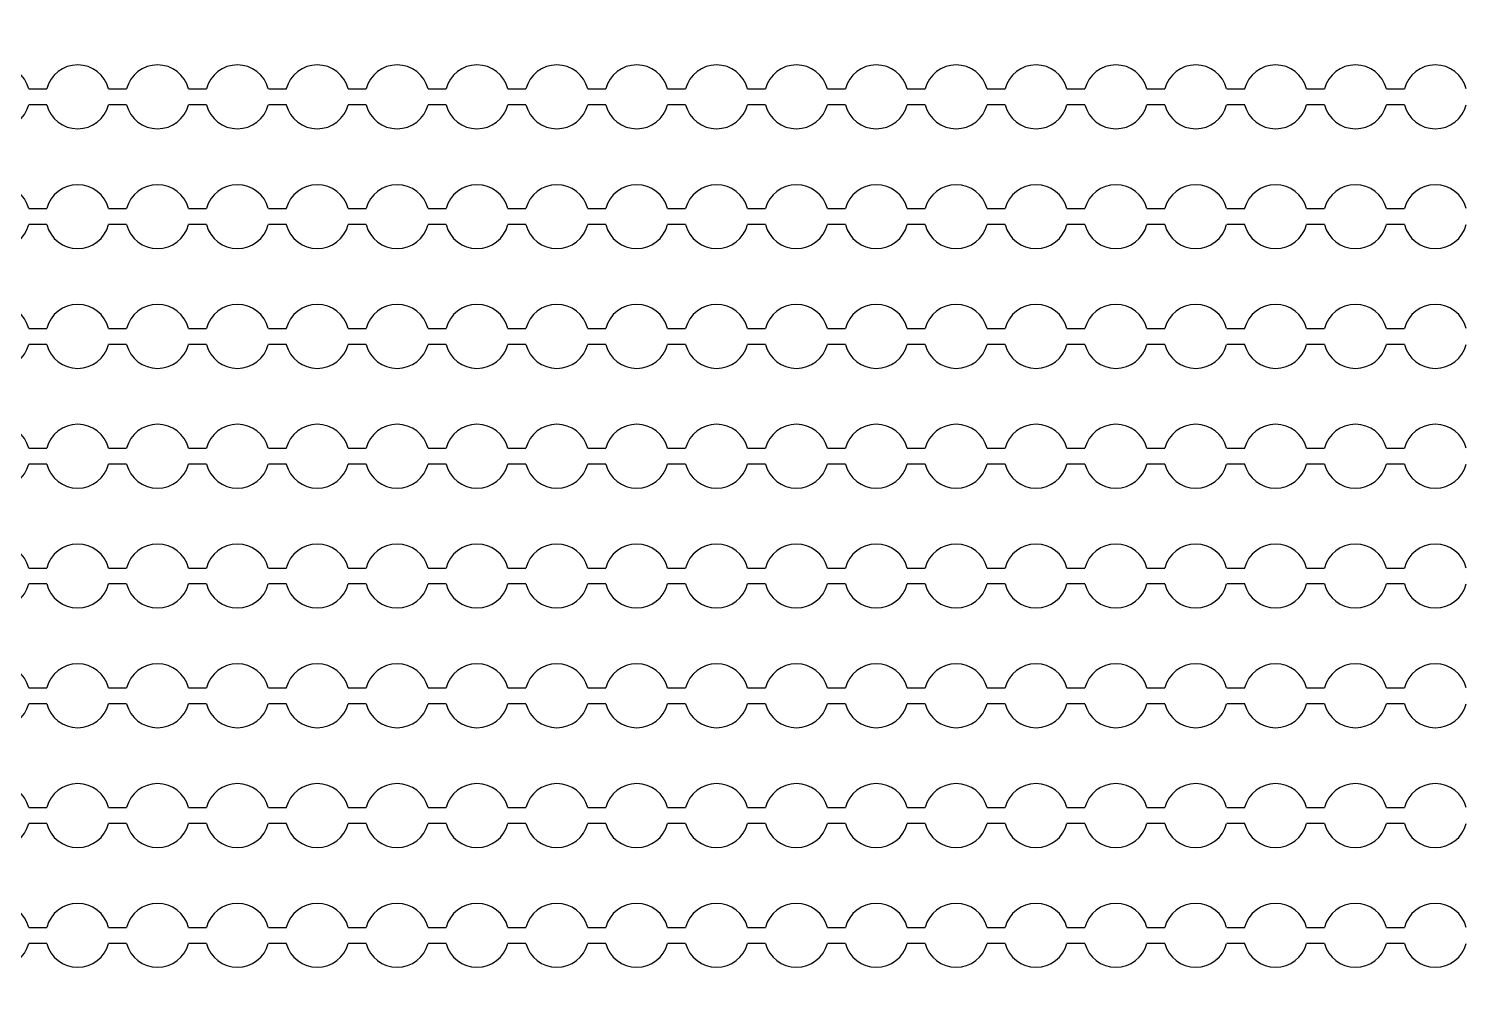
# Model space of a CAD drawing. Extents: x 4056 to 105656, y 4120 to 105720.
# Drawn here: x 63991 to 64891, y 70862 to 71467 of the extents above; entities that cross this region are included whole.
import ezdxf

# ---------------------------------------------------------------- set-up
doc = ezdxf.new("R2010")
doc.units = 13
doc.header["$MEASUREMENT"] = 0
doc.layers.add('Main Layer', color=7, linetype='Continuous', lineweight=0)

msp = doc.modelspace()

# ---------------------------------------------------------------- linework, layer by layer
for p, q in [((63990.88, 71429.2), (64002.15, 71429.2)), ((64040.88, 71429.2), (64052.15, 71429.2)), ((64090.88, 71429.2), (64102.15, 71429.2)), ((64140.88, 71429.2), (64152.15, 71429.2)), ((64190.88, 71429.2), (64202.15, 71429.2)), ((64240.88, 71429.2), (64252.15, 71429.2)), ((64290.88, 71429.2), (64302.15, 71429.2)), ((64340.88, 71429.2), (64352.15, 71429.2)), ((64390.88, 71429.2), (64402.15, 71429.2)), ((64440.88, 71429.2), (64452.15, 71429.2)), ((64490.88, 71429.2), (64502.15, 71429.2)), ((64540.88, 71429.2), (64552.15, 71429.2)), ((64590.88, 71429.2), (64602.15, 71429.2)), ((64640.88, 71429.2), (64652.15, 71429.2)), ((64690.88, 71429.2), (64702.15, 71429.2)), ((64740.88, 71429.2), (64752.15, 71429.2)), ((64790.88, 71429.2), (64802.15, 71429.2)), ((64840.88, 71429.2), (64852.15, 71429.2)), ((64002.15, 71419.2), (63990.88, 71419.2)), ((64052.15, 71419.2), (64040.88, 71419.2)), ((64102.15, 71419.2), (64090.88, 71419.2)), ((64152.15, 71419.2), (64140.88, 71419.2)), ((64202.15, 71419.2), (64190.88, 71419.2)), ((64252.15, 71419.2), (64240.88, 71419.2)), ((64302.15, 71419.2), (64290.88, 71419.2)), ((64352.15, 71419.2), (64340.88, 71419.2)), ((64402.15, 71419.2), (64390.88, 71419.2)), ((64452.15, 71419.2), (64440.88, 71419.2)), ((64502.15, 71419.2), (64490.88, 71419.2)), ((64552.15, 71419.2), (64540.88, 71419.2)), ((64602.15, 71419.2), (64590.88, 71419.2)), ((64652.15, 71419.2), (64640.88, 71419.2)), ((64702.15, 71419.2), (64690.88, 71419.2)), ((64752.15, 71419.2), (64740.88, 71419.2)), ((64802.15, 71419.2), (64790.88, 71419.2)), ((64852.15, 71419.2), (64840.88, 71419.2)), ((63990.88, 71354.2), (64002.15, 71354.2)), ((64040.88, 71354.2), (64052.15, 71354.2)), ((64090.88, 71354.2), (64102.15, 71354.2)), ((64140.88, 71354.2), (64152.15, 71354.2)), ((64190.88, 71354.2), (64202.15, 71354.2)), ((64240.88, 71354.2), (64252.15, 71354.2)), ((64290.88, 71354.2), (64302.15, 71354.2)), ((64340.88, 71354.2), (64352.15, 71354.2)), ((64390.88, 71354.2), (64402.15, 71354.2)), ((64440.88, 71354.2), (64452.15, 71354.2)), ((64490.88, 71354.2), (64502.15, 71354.2)), ((64540.88, 71354.2), (64552.15, 71354.2)), ((64590.88, 71354.2), (64602.15, 71354.2)), ((64640.88, 71354.2), (64652.15, 71354.2)), ((64690.88, 71354.2), (64702.15, 71354.2)), ((64740.88, 71354.2), (64752.15, 71354.2)), ((64790.88, 71354.2), (64802.15, 71354.2)), ((64840.88, 71354.2), (64852.15, 71354.2)), ((64002.15, 71344.2), (63990.88, 71344.2)), ((64052.15, 71344.2), (64040.88, 71344.2)), ((64102.15, 71344.2), (64090.88, 71344.2)), ((64152.15, 71344.2), (64140.88, 71344.2)), ((64202.15, 71344.2), (64190.88, 71344.2)), ((64252.15, 71344.2), (64240.88, 71344.2)), ((64302.15, 71344.2), (64290.88, 71344.2)), ((64352.15, 71344.2), (64340.88, 71344.2)), ((64402.15, 71344.2), (64390.88, 71344.2)), ((64452.15, 71344.2), (64440.88, 71344.2)), ((64502.15, 71344.2), (64490.88, 71344.2)), ((64552.15, 71344.2), (64540.88, 71344.2)), ((64602.15, 71344.2), (64590.88, 71344.2)), ((64652.15, 71344.2), (64640.88, 71344.2)), ((64702.15, 71344.2), (64690.88, 71344.2)), ((64752.15, 71344.2), (64740.88, 71344.2)), ((64802.15, 71344.2), (64790.88, 71344.2)), ((64852.15, 71344.2), (64840.88, 71344.2)), ((63990.88, 71279.2), (64002.15, 71279.2)), ((64040.88, 71279.2), (64052.15, 71279.2)), ((64090.88, 71279.2), (64102.15, 71279.2)), ((64140.88, 71279.2), (64152.15, 71279.2)), ((64190.88, 71279.2), (64202.15, 71279.2)), ((64240.88, 71279.2), (64252.15, 71279.2)), ((64290.88, 71279.2), (64302.15, 71279.2)), ((64340.88, 71279.2), (64352.15, 71279.2)), ((64390.88, 71279.2), (64402.15, 71279.2)), ((64440.88, 71279.2), (64452.15, 71279.2)), ((64490.88, 71279.2), (64502.15, 71279.2)), ((64540.88, 71279.2), (64552.15, 71279.2)), ((64590.88, 71279.2), (64602.15, 71279.2)), ((64640.88, 71279.2), (64652.15, 71279.2)), ((64690.88, 71279.2), (64702.15, 71279.2)), ((64740.88, 71279.2), (64752.15, 71279.2)), ((64790.88, 71279.2), (64802.15, 71279.2)), ((64840.88, 71279.2), (64852.15, 71279.2)), ((64002.15, 71269.2), (63990.88, 71269.2)), ((64052.15, 71269.2), (64040.88, 71269.2)), ((64102.15, 71269.2), (64090.88, 71269.2)), ((64152.15, 71269.2), (64140.88, 71269.2)), ((64202.15, 71269.2), (64190.88, 71269.2)), ((64252.15, 71269.2), (64240.88, 71269.2)), ((64302.15, 71269.2), (64290.88, 71269.2)), ((64352.15, 71269.2), (64340.88, 71269.2)), ((64402.15, 71269.2), (64390.88, 71269.2)), ((64452.15, 71269.2), (64440.88, 71269.2)), ((64502.15, 71269.2), (64490.88, 71269.2)), ((64552.15, 71269.2), (64540.88, 71269.2)), ((64602.15, 71269.2), (64590.88, 71269.2)), ((64652.15, 71269.2), (64640.88, 71269.2)), ((64702.15, 71269.2), (64690.88, 71269.2)), ((64752.15, 71269.2), (64740.88, 71269.2)), ((64802.15, 71269.2), (64790.88, 71269.2)), ((64852.15, 71269.2), (64840.88, 71269.2)), ((63990.88, 71204.2), (64002.15, 71204.2)), ((64040.88, 71204.2), (64052.15, 71204.2)), ((64090.88, 71204.2), (64102.15, 71204.2)), ((64140.88, 71204.2), (64152.15, 71204.2)), ((64190.88, 71204.2), (64202.15, 71204.2)), ((64240.88, 71204.2), (64252.15, 71204.2)), ((64290.88, 71204.2), (64302.15, 71204.2)), ((64340.88, 71204.2), (64352.15, 71204.2)), ((64390.88, 71204.2), (64402.15, 71204.2)), ((64440.88, 71204.2), (64452.15, 71204.2)), ((64490.88, 71204.2), (64502.15, 71204.2)), ((64540.88, 71204.2), (64552.15, 71204.2)), ((64590.88, 71204.2), (64602.15, 71204.2)), ((64640.88, 71204.2), (64652.15, 71204.2)), ((64690.88, 71204.2), (64702.15, 71204.2)), ((64740.88, 71204.2), (64752.15, 71204.2)), ((64790.88, 71204.2), (64802.15, 71204.2)), ((64840.88, 71204.2), (64852.15, 71204.2)), ((64002.15, 71194.2), (63990.88, 71194.2)), ((64052.15, 71194.2), (64040.88, 71194.2)), ((64102.15, 71194.2), (64090.88, 71194.2)), ((64152.15, 71194.2), (64140.88, 71194.2)), ((64202.15, 71194.2), (64190.88, 71194.2)), ((64252.15, 71194.2), (64240.88, 71194.2)), ((64302.15, 71194.2), (64290.88, 71194.2)), ((64352.15, 71194.2), (64340.88, 71194.2)), ((64402.15, 71194.2), (64390.88, 71194.2)), ((64452.15, 71194.2), (64440.88, 71194.2)), ((64502.15, 71194.2), (64490.88, 71194.2)), ((64552.15, 71194.2), (64540.88, 71194.2)), ((64602.15, 71194.2), (64590.88, 71194.2)), ((64652.15, 71194.2), (64640.88, 71194.2)), ((64702.15, 71194.2), (64690.88, 71194.2)), ((64752.15, 71194.2), (64740.88, 71194.2)), ((64802.15, 71194.2), (64790.88, 71194.2)), ((64852.15, 71194.2), (64840.88, 71194.2)), ((63990.88, 71129.2), (64002.15, 71129.2)), ((64040.88, 71129.2), (64052.15, 71129.2)), ((64090.88, 71129.2), (64102.15, 71129.2)), ((64140.88, 71129.2), (64152.15, 71129.2)), ((64190.88, 71129.2), (64202.15, 71129.2)), ((64240.88, 71129.2), (64252.15, 71129.2)), ((64290.88, 71129.2), (64302.15, 71129.2)), ((64340.88, 71129.2), (64352.15, 71129.2)), ((64390.88, 71129.2), (64402.15, 71129.2)), ((64440.88, 71129.2), (64452.15, 71129.2)), ((64490.88, 71129.2), (64502.15, 71129.2)), ((64540.88, 71129.2), (64552.15, 71129.2)), ((64590.88, 71129.2), (64602.15, 71129.2)), ((64640.88, 71129.2), (64652.15, 71129.2)), ((64690.88, 71129.2), (64702.15, 71129.2)), ((64740.88, 71129.2), (64752.15, 71129.2)), ((64790.88, 71129.2), (64802.15, 71129.2)), ((64840.88, 71129.2), (64852.15, 71129.2)), ((64002.15, 71119.2), (63990.88, 71119.2)), ((64052.15, 71119.2), (64040.88, 71119.2)), ((64102.15, 71119.2), (64090.88, 71119.2)), ((64152.15, 71119.2), (64140.88, 71119.2)), ((64202.15, 71119.2), (64190.88, 71119.2)), ((64252.15, 71119.2), (64240.88, 71119.2)), ((64302.15, 71119.2), (64290.88, 71119.2)), ((64352.15, 71119.2), (64340.88, 71119.2)), ((64402.15, 71119.2), (64390.88, 71119.2)), ((64452.15, 71119.2), (64440.88, 71119.2)), ((64502.15, 71119.2), (64490.88, 71119.2)), ((64552.15, 71119.2), (64540.88, 71119.2)), ((64602.15, 71119.2), (64590.88, 71119.2)), ((64652.15, 71119.2), (64640.88, 71119.2)), ((64702.15, 71119.2), (64690.88, 71119.2)), ((64752.15, 71119.2), (64740.88, 71119.2)), ((64802.15, 71119.2), (64790.88, 71119.2)), ((64852.15, 71119.2), (64840.88, 71119.2)), ((63990.88, 71054.2), (64002.15, 71054.2)), ((64040.88, 71054.2), (64052.15, 71054.2)), ((64090.88, 71054.2), (64102.15, 71054.2)), ((64140.88, 71054.2), (64152.15, 71054.2)), ((64190.88, 71054.2), (64202.15, 71054.2)), ((64240.88, 71054.2), (64252.15, 71054.2)), ((64290.88, 71054.2), (64302.15, 71054.2)), ((64340.88, 71054.2), (64352.15, 71054.2)), ((64390.88, 71054.2), (64402.15, 71054.2)), ((64440.88, 71054.2), (64452.15, 71054.2)), ((64490.88, 71054.2), (64502.15, 71054.2)), ((64540.88, 71054.2), (64552.15, 71054.2)), ((64590.88, 71054.2), (64602.15, 71054.2)), ((64640.88, 71054.2), (64652.15, 71054.2)), ((64690.88, 71054.2), (64702.15, 71054.2)), ((64740.88, 71054.2), (64752.15, 71054.2)), ((64790.88, 71054.2), (64802.15, 71054.2)), ((64840.88, 71054.2), (64852.15, 71054.2)), ((64002.15, 71044.2), (63990.88, 71044.2)), ((64052.15, 71044.2), (64040.88, 71044.2)), ((64102.15, 71044.2), (64090.88, 71044.2)), ((64152.15, 71044.2), (64140.88, 71044.2)), ((64202.15, 71044.2), (64190.88, 71044.2)), ((64252.15, 71044.2), (64240.88, 71044.2)), ((64302.15, 71044.2), (64290.88, 71044.2)), ((64352.15, 71044.2), (64340.88, 71044.2)), ((64402.15, 71044.2), (64390.88, 71044.2)), ((64452.15, 71044.2), (64440.88, 71044.2)), ((64502.15, 71044.2), (64490.88, 71044.2)), ((64552.15, 71044.2), (64540.88, 71044.2)), ((64602.15, 71044.2), (64590.88, 71044.2)), ((64652.15, 71044.2), (64640.88, 71044.2)), ((64702.15, 71044.2), (64690.88, 71044.2)), ((64752.15, 71044.2), (64740.88, 71044.2)), ((64802.15, 71044.2), (64790.88, 71044.2)), ((64852.15, 71044.2), (64840.88, 71044.2)), ((63990.88, 70979.2), (64002.15, 70979.2)), ((64040.88, 70979.2), (64052.15, 70979.2)), ((64090.88, 70979.2), (64102.15, 70979.2)), ((64140.88, 70979.2), (64152.15, 70979.2)), ((64190.88, 70979.2), (64202.15, 70979.2)), ((64240.88, 70979.2), (64252.15, 70979.2)), ((64290.88, 70979.2), (64302.15, 70979.2)), ((64340.88, 70979.2), (64352.15, 70979.2)), ((64390.88, 70979.2), (64402.15, 70979.2)), ((64440.88, 70979.2), (64452.15, 70979.2)), ((64490.88, 70979.2), (64502.15, 70979.2)), ((64540.88, 70979.2), (64552.15, 70979.2)), ((64590.88, 70979.2), (64602.15, 70979.2)), ((64640.88, 70979.2), (64652.15, 70979.2)), ((64690.88, 70979.2), (64702.15, 70979.2)), ((64740.88, 70979.2), (64752.15, 70979.2)), ((64790.88, 70979.2), (64802.15, 70979.2)), ((64840.88, 70979.2), (64852.15, 70979.2)), ((64002.15, 70969.2), (63990.88, 70969.2)), ((64052.15, 70969.2), (64040.88, 70969.2)), ((64102.15, 70969.2), (64090.88, 70969.2)), ((64152.15, 70969.2), (64140.88, 70969.2)), ((64202.15, 70969.2), (64190.88, 70969.2)), ((64252.15, 70969.2), (64240.88, 70969.2)), ((64302.15, 70969.2), (64290.88, 70969.2)), ((64352.15, 70969.2), (64340.88, 70969.2)), ((64402.15, 70969.2), (64390.88, 70969.2)), ((64452.15, 70969.2), (64440.88, 70969.2)), ((64502.15, 70969.2), (64490.88, 70969.2)), ((64552.15, 70969.2), (64540.88, 70969.2)), ((64602.15, 70969.2), (64590.88, 70969.2)), ((64652.15, 70969.2), (64640.88, 70969.2)), ((64702.15, 70969.2), (64690.88, 70969.2)), ((64752.15, 70969.2), (64740.88, 70969.2)), ((64802.15, 70969.2), (64790.88, 70969.2)), ((64852.15, 70969.2), (64840.88, 70969.2)), ((63990.88, 70904.2), (64002.15, 70904.2)), ((64040.88, 70904.2), (64052.15, 70904.2)), ((64090.88, 70904.2), (64102.15, 70904.2)), ((64140.88, 70904.2), (64152.15, 70904.2)), ((64190.88, 70904.2), (64202.15, 70904.2)), ((64240.88, 70904.2), (64252.15, 70904.2)), ((64290.88, 70904.2), (64302.15, 70904.2)), ((64340.88, 70904.2), (64352.15, 70904.2)), ((64390.88, 70904.2), (64402.15, 70904.2)), ((64440.88, 70904.2), (64452.15, 70904.2)), ((64490.88, 70904.2), (64502.15, 70904.2)), ((64540.88, 70904.2), (64552.15, 70904.2)), ((64590.88, 70904.2), (64602.15, 70904.2)), ((64640.88, 70904.2), (64652.15, 70904.2)), ((64690.88, 70904.2), (64702.15, 70904.2)), ((64740.88, 70904.2), (64752.15, 70904.2)), ((64790.88, 70904.2), (64802.15, 70904.2)), ((64840.88, 70904.2), (64852.15, 70904.2)), ((64002.15, 70894.2), (63990.88, 70894.2)), ((64052.15, 70894.2), (64040.88, 70894.2)), ((64102.15, 70894.2), (64090.88, 70894.2)), ((64152.15, 70894.2), (64140.88, 70894.2)), ((64202.15, 70894.2), (64190.88, 70894.2)), ((64252.15, 70894.2), (64240.88, 70894.2)), ((64302.15, 70894.2), (64290.88, 70894.2)), ((64352.15, 70894.2), (64340.88, 70894.2)), ((64402.15, 70894.2), (64390.88, 70894.2)), ((64452.15, 70894.2), (64440.88, 70894.2)), ((64502.15, 70894.2), (64490.88, 70894.2)), ((64552.15, 70894.2), (64540.88, 70894.2)), ((64602.15, 70894.2), (64590.88, 70894.2)), ((64652.15, 70894.2), (64640.88, 70894.2)), ((64702.15, 70894.2), (64690.88, 70894.2)), ((64752.15, 70894.2), (64740.88, 70894.2)), ((64802.15, 70894.2), (64790.88, 70894.2)), ((64852.15, 70894.2), (64840.88, 70894.2))]:
    msp.add_line(p, q)
at = {"lineweight": 0}
msp.add_circle((61011.64, 73976.06), 11000, dxfattribs=at)
for centre, start, end in [((63971.51, 71424.2), 14.47751, 165.52249), ((64021.51, 71424.2), 14.47751, 165.52249), ((64071.51, 71424.2), 14.47751, 165.52249), ((64121.51, 71424.2), 14.47751, 165.52249), ((64171.51, 71424.2), 14.47751, 165.52249), ((64221.51, 71424.2), 14.47751, 165.52249), ((64271.51, 71424.2), 14.47751, 165.52249), ((64321.51, 71424.2), 14.47751, 165.52249), ((64371.51, 71424.2), 14.47751, 165.52249), ((64421.51, 71424.2), 14.47751, 165.52249), ((64471.51, 71424.2), 14.47751, 165.52249), ((64521.51, 71424.2), 14.47751, 165.52249), ((64571.51, 71424.2), 14.47751, 165.52249), ((64621.51, 71424.2), 14.47751, 165.52249), ((64671.51, 71424.2), 14.47751, 165.52249), ((64721.51, 71424.2), 14.47751, 165.52249), ((64771.51, 71424.2), 14.47751, 165.52249), ((64821.51, 71424.2), 14.47751, 165.52249), ((64871.51, 71424.2), 14.47751, 165.52249), ((63971.51, 71424.2), 194.47751, 345.52249), ((64021.51, 71424.2), 194.47751, 345.52249), ((64071.51, 71424.2), 194.47751, 345.52249), ((64121.51, 71424.2), 194.47751, 345.52249), ((64171.51, 71424.2), 194.47751, 345.52249), ((64221.51, 71424.2), 194.47751, 345.52249), ((64271.51, 71424.2), 194.47751, 345.52249), ((64321.51, 71424.2), 194.47751, 345.52249), ((64371.51, 71424.2), 194.47751, 345.52249), ((64421.51, 71424.2), 194.47751, 345.52249), ((64471.51, 71424.2), 194.47751, 345.52249), ((64521.51, 71424.2), 194.47751, 345.52249), ((64571.51, 71424.2), 194.47751, 345.52249), ((64621.51, 71424.2), 194.47751, 345.52249), ((64671.51, 71424.2), 194.47751, 345.52249), ((64721.51, 71424.2), 194.47751, 345.52249), ((64771.51, 71424.2), 194.47751, 345.52249), ((64821.51, 71424.2), 194.47751, 345.52249), ((64871.51, 71424.2), 194.47751, 345.52249), ((63971.51, 71349.2), 14.47751, 165.52249), ((64021.51, 71349.2), 14.47751, 165.52249), ((64071.51, 71349.2), 14.47751, 165.52249), ((64121.51, 71349.2), 14.47751, 165.52249), ((64171.51, 71349.2), 14.47751, 165.52249), ((64221.51, 71349.2), 14.47751, 165.52249), ((64271.51, 71349.2), 14.47751, 165.52249), ((64321.51, 71349.2), 14.47751, 165.52249), ((64371.51, 71349.2), 14.47751, 165.52249), ((64421.51, 71349.2), 14.47751, 165.52249), ((64471.51, 71349.2), 14.47751, 165.52249), ((64521.51, 71349.2), 14.47751, 165.52249), ((64571.51, 71349.2), 14.47751, 165.52249), ((64621.51, 71349.2), 14.47751, 165.52249), ((64671.51, 71349.2), 14.47751, 165.52249), ((64721.51, 71349.2), 14.47751, 165.52249), ((64771.51, 71349.2), 14.47751, 165.52249), ((64821.51, 71349.2), 14.47751, 165.52249), ((64871.51, 71349.2), 14.47751, 165.52249), ((63971.51, 71349.2), 194.47751, 345.52249), ((64021.51, 71349.2), 194.47751, 345.52249), ((64071.51, 71349.2), 194.47751, 345.52249), ((64121.51, 71349.2), 194.47751, 345.52249), ((64171.51, 71349.2), 194.47751, 345.52249), ((64221.51, 71349.2), 194.47751, 345.52249), ((64271.51, 71349.2), 194.47751, 345.52249), ((64321.51, 71349.2), 194.47751, 345.52249), ((64371.51, 71349.2), 194.47751, 345.52249), ((64421.51, 71349.2), 194.47751, 345.52249), ((64471.51, 71349.2), 194.47751, 345.52249), ((64521.51, 71349.2), 194.47751, 345.52249), ((64571.51, 71349.2), 194.47751, 345.52249), ((64621.51, 71349.2), 194.47751, 345.52249), ((64671.51, 71349.2), 194.47751, 345.52249), ((64721.51, 71349.2), 194.47751, 345.52249), ((64771.51, 71349.2), 194.47751, 345.52249), ((64821.51, 71349.2), 194.47751, 345.52249), ((64871.51, 71349.2), 194.47751, 345.52249), ((63971.51, 71274.2), 14.47751, 165.52249), ((64021.51, 71274.2), 14.47751, 165.52249), ((64071.51, 71274.2), 14.47751, 165.52249), ((64121.51, 71274.2), 14.47751, 165.52249), ((64171.51, 71274.2), 14.47751, 165.52249), ((64221.51, 71274.2), 14.47751, 165.52249), ((64271.51, 71274.2), 14.47751, 165.52249), ((64321.51, 71274.2), 14.47751, 165.52249), ((64371.51, 71274.2), 14.47751, 165.52249), ((64421.51, 71274.2), 14.47751, 165.52249), ((64471.51, 71274.2), 14.47751, 165.52249), ((64521.51, 71274.2), 14.47751, 165.52249), ((64571.51, 71274.2), 14.47751, 165.52249), ((64621.51, 71274.2), 14.47751, 165.52249), ((64671.51, 71274.2), 14.47751, 165.52249), ((64721.51, 71274.2), 14.47751, 165.52249), ((64771.51, 71274.2), 14.47751, 165.52249), ((64821.51, 71274.2), 14.47751, 165.52249), ((64871.51, 71274.2), 14.47751, 165.52249), ((63971.51, 71274.2), 194.47751, 345.52249), ((64021.51, 71274.2), 194.47751, 345.52249), ((64071.51, 71274.2), 194.47751, 345.52249), ((64121.51, 71274.2), 194.47751, 345.52249), ((64171.51, 71274.2), 194.47751, 345.52249), ((64221.51, 71274.2), 194.47751, 345.52249), ((64271.51, 71274.2), 194.47751, 345.52249), ((64321.51, 71274.2), 194.47751, 345.52249), ((64371.51, 71274.2), 194.47751, 345.52249), ((64421.51, 71274.2), 194.47751, 345.52249), ((64471.51, 71274.2), 194.47751, 345.52249), ((64521.51, 71274.2), 194.47751, 345.52249), ((64571.51, 71274.2), 194.47751, 345.52249), ((64621.51, 71274.2), 194.47751, 345.52249), ((64671.51, 71274.2), 194.47751, 345.52249), ((64721.51, 71274.2), 194.47751, 345.52249), ((64771.51, 71274.2), 194.47751, 345.52249), ((64821.51, 71274.2), 194.47751, 345.52249), ((64871.51, 71274.2), 194.47751, 345.52249), ((63971.51, 71199.2), 14.47751, 165.52249), ((64021.51, 71199.2), 14.47751, 165.52249), ((64071.51, 71199.2), 14.47751, 165.52249), ((64121.51, 71199.2), 14.47751, 165.52249), ((64171.51, 71199.2), 14.47751, 165.52249), ((64221.51, 71199.2), 14.47751, 165.52249), ((64271.51, 71199.2), 14.47751, 165.52249), ((64321.51, 71199.2), 14.47751, 165.52249), ((64371.51, 71199.2), 14.47751, 165.52249), ((64421.51, 71199.2), 14.47751, 165.52249), ((64471.51, 71199.2), 14.47751, 165.52249), ((64521.51, 71199.2), 14.47751, 165.52249), ((64571.51, 71199.2), 14.47751, 165.52249), ((64621.51, 71199.2), 14.47751, 165.52249), ((64671.51, 71199.2), 14.47751, 165.52249), ((64721.51, 71199.2), 14.47751, 165.52249), ((64771.51, 71199.2), 14.47751, 165.52249), ((64821.51, 71199.2), 14.47751, 165.52249), ((64871.51, 71199.2), 14.47751, 165.52249), ((63971.51, 71199.2), 194.47751, 345.52249), ((64021.51, 71199.2), 194.47751, 345.52249), ((64071.51, 71199.2), 194.47751, 345.52249), ((64121.51, 71199.2), 194.47751, 345.52249), ((64171.51, 71199.2), 194.47751, 345.52249), ((64221.51, 71199.2), 194.47751, 345.52249), ((64271.51, 71199.2), 194.47751, 345.52249), ((64321.51, 71199.2), 194.47751, 345.52249), ((64371.51, 71199.2), 194.47751, 345.52249), ((64421.51, 71199.2), 194.47751, 345.52249), ((64471.51, 71199.2), 194.47751, 345.52249), ((64521.51, 71199.2), 194.47751, 345.52249), ((64571.51, 71199.2), 194.47751, 345.52249), ((64621.51, 71199.2), 194.47751, 345.52249), ((64671.51, 71199.2), 194.47751, 345.52249), ((64721.51, 71199.2), 194.47751, 345.52249), ((64771.51, 71199.2), 194.47751, 345.52249), ((64821.51, 71199.2), 194.47751, 345.52249), ((64871.51, 71199.2), 194.47751, 345.52249), ((63971.51, 71124.2), 14.47751, 165.52249), ((64021.51, 71124.2), 14.47751, 165.52249), ((64071.51, 71124.2), 14.47751, 165.52249), ((64121.51, 71124.2), 14.47751, 165.52249), ((64171.51, 71124.2), 14.47751, 165.52249), ((64221.51, 71124.2), 14.47751, 165.52249), ((64271.51, 71124.2), 14.47751, 165.52249), ((64321.51, 71124.2), 14.47751, 165.52249), ((64371.51, 71124.2), 14.47751, 165.52249), ((64421.51, 71124.2), 14.47751, 165.52249), ((64471.51, 71124.2), 14.47751, 165.52249), ((64521.51, 71124.2), 14.47751, 165.52249), ((64571.51, 71124.2), 14.47751, 165.52249), ((64621.51, 71124.2), 14.47751, 165.52249), ((64671.51, 71124.2), 14.47751, 165.52249), ((64721.51, 71124.2), 14.47751, 165.52249), ((64771.51, 71124.2), 14.47751, 165.52249), ((64821.51, 71124.2), 14.47751, 165.52249), ((64871.51, 71124.2), 14.47751, 165.52249), ((63971.51, 71124.2), 194.47751, 345.52249), ((64021.51, 71124.2), 194.47751, 345.52249), ((64071.51, 71124.2), 194.47751, 345.52249), ((64121.51, 71124.2), 194.47751, 345.52249), ((64171.51, 71124.2), 194.47751, 345.52249), ((64221.51, 71124.2), 194.47751, 345.52249), ((64271.51, 71124.2), 194.47751, 345.52249), ((64321.51, 71124.2), 194.47751, 345.52249), ((64371.51, 71124.2), 194.47751, 345.52249), ((64421.51, 71124.2), 194.47751, 345.52249), ((64471.51, 71124.2), 194.47751, 345.52249), ((64521.51, 71124.2), 194.47751, 345.52249), ((64571.51, 71124.2), 194.47751, 345.52249), ((64621.51, 71124.2), 194.47751, 345.52249), ((64671.51, 71124.2), 194.47751, 345.52249), ((64721.51, 71124.2), 194.47751, 345.52249), ((64771.51, 71124.2), 194.47751, 345.52249), ((64821.51, 71124.2), 194.47751, 345.52249), ((64871.51, 71124.2), 194.47751, 345.52249), ((63971.51, 71049.2), 14.47751, 165.52249), ((64021.51, 71049.2), 14.47751, 165.52249), ((64071.51, 71049.2), 14.47751, 165.52249), ((64121.51, 71049.2), 14.47751, 165.52249), ((64171.51, 71049.2), 14.47751, 165.52249), ((64221.51, 71049.2), 14.47751, 165.52249), ((64271.51, 71049.2), 14.47751, 165.52249), ((64321.51, 71049.2), 14.47751, 165.52249), ((64371.51, 71049.2), 14.47751, 165.52249), ((64421.51, 71049.2), 14.47751, 165.52249), ((64471.51, 71049.2), 14.47751, 165.52249), ((64521.51, 71049.2), 14.47751, 165.52249), ((64571.51, 71049.2), 14.47751, 165.52249), ((64621.51, 71049.2), 14.47751, 165.52249), ((64671.51, 71049.2), 14.47751, 165.52249), ((64721.51, 71049.2), 14.47751, 165.52249), ((64771.51, 71049.2), 14.47751, 165.52249), ((64821.51, 71049.2), 14.47751, 165.52249), ((64871.51, 71049.2), 14.47751, 165.52249), ((63971.51, 71049.2), 194.47751, 345.52249), ((64021.51, 71049.2), 194.47751, 345.52249), ((64071.51, 71049.2), 194.47751, 345.52249), ((64121.51, 71049.2), 194.47751, 345.52249), ((64171.51, 71049.2), 194.47751, 345.52249), ((64221.51, 71049.2), 194.47751, 345.52249), ((64271.51, 71049.2), 194.47751, 345.52249), ((64321.51, 71049.2), 194.47751, 345.52249), ((64371.51, 71049.2), 194.47751, 345.52249), ((64421.51, 71049.2), 194.47751, 345.52249), ((64471.51, 71049.2), 194.47751, 345.52249), ((64521.51, 71049.2), 194.47751, 345.52249), ((64571.51, 71049.2), 194.47751, 345.52249), ((64621.51, 71049.2), 194.47751, 345.52249), ((64671.51, 71049.2), 194.47751, 345.52249), ((64721.51, 71049.2), 194.47751, 345.52249), ((64771.51, 71049.2), 194.47751, 345.52249), ((64821.51, 71049.2), 194.47751, 345.52249), ((64871.51, 71049.2), 194.47751, 345.52249), ((63971.51, 70974.2), 14.47751, 165.52249), ((64021.51, 70974.2), 14.47751, 165.52249), ((64071.51, 70974.2), 14.47751, 165.52249), ((64121.51, 70974.2), 14.47751, 165.52249), ((64171.51, 70974.2), 14.47751, 165.52249), ((64221.51, 70974.2), 14.47751, 165.52249), ((64271.51, 70974.2), 14.47751, 165.52249), ((64321.51, 70974.2), 14.47751, 165.52249), ((64371.51, 70974.2), 14.47751, 165.52249), ((64421.51, 70974.2), 14.47751, 165.52249), ((64471.51, 70974.2), 14.47751, 165.52249), ((64521.51, 70974.2), 14.47751, 165.52249), ((64571.51, 70974.2), 14.47751, 165.52249), ((64621.51, 70974.2), 14.47751, 165.52249), ((64671.51, 70974.2), 14.47751, 165.52249), ((64721.51, 70974.2), 14.47751, 165.52249), ((64771.51, 70974.2), 14.47751, 165.52249), ((64821.51, 70974.2), 14.47751, 165.52249), ((64871.51, 70974.2), 14.47751, 165.52249), ((63971.51, 70974.2), 194.47751, 345.52249), ((64021.51, 70974.2), 194.47751, 345.52249), ((64071.51, 70974.2), 194.47751, 345.52249), ((64121.51, 70974.2), 194.47751, 345.52249), ((64171.51, 70974.2), 194.47751, 345.52249), ((64221.51, 70974.2), 194.47751, 345.52249), ((64271.51, 70974.2), 194.47751, 345.52249), ((64321.51, 70974.2), 194.47751, 345.52249), ((64371.51, 70974.2), 194.47751, 345.52249), ((64421.51, 70974.2), 194.47751, 345.52249), ((64471.51, 70974.2), 194.47751, 345.52249), ((64521.51, 70974.2), 194.47751, 345.52249), ((64571.51, 70974.2), 194.47751, 345.52249), ((64621.51, 70974.2), 194.47751, 345.52249), ((64671.51, 70974.2), 194.47751, 345.52249), ((64721.51, 70974.2), 194.47751, 345.52249), ((64771.51, 70974.2), 194.47751, 345.52249), ((64821.51, 70974.2), 194.47751, 345.52249), ((64871.51, 70974.2), 194.47751, 345.52249), ((63971.51, 70899.2), 14.47751, 165.52249), ((64021.51, 70899.2), 14.47751, 165.52249), ((64071.51, 70899.2), 14.47751, 165.52249), ((64121.51, 70899.2), 14.47751, 165.52249), ((64171.51, 70899.2), 14.47751, 165.52249), ((64221.51, 70899.2), 14.47751, 165.52249), ((64271.51, 70899.2), 14.47751, 165.52249), ((64321.51, 70899.2), 14.47751, 165.52249), ((64371.51, 70899.2), 14.47751, 165.52249), ((64421.51, 70899.2), 14.47751, 165.52249), ((64471.51, 70899.2), 14.47751, 165.52249), ((64521.51, 70899.2), 14.47751, 165.52249), ((64571.51, 70899.2), 14.47751, 165.52249), ((64621.51, 70899.2), 14.47751, 165.52249), ((64671.51, 70899.2), 14.47751, 165.52249), ((64721.51, 70899.2), 14.47751, 165.52249), ((64771.51, 70899.2), 14.47751, 165.52249), ((64821.51, 70899.2), 14.47751, 165.52249), ((64871.51, 70899.2), 14.47751, 165.52249), ((63971.51, 70899.2), 194.47751, 345.52249), ((64021.51, 70899.2), 194.47751, 345.52249), ((64071.51, 70899.2), 194.47751, 345.52249), ((64121.51, 70899.2), 194.47751, 345.52249), ((64171.51, 70899.2), 194.47751, 345.52249), ((64221.51, 70899.2), 194.47751, 345.52249), ((64271.51, 70899.2), 194.47751, 345.52249), ((64321.51, 70899.2), 194.47751, 345.52249), ((64371.51, 70899.2), 194.47751, 345.52249), ((64421.51, 70899.2), 194.47751, 345.52249), ((64471.51, 70899.2), 194.47751, 345.52249), ((64521.51, 70899.2), 194.47751, 345.52249), ((64571.51, 70899.2), 194.47751, 345.52249), ((64621.51, 70899.2), 194.47751, 345.52249), ((64671.51, 70899.2), 194.47751, 345.52249), ((64721.51, 70899.2), 194.47751, 345.52249), ((64771.51, 70899.2), 194.47751, 345.52249), ((64821.51, 70899.2), 194.47751, 345.52249), ((64871.51, 70899.2), 194.47751, 345.52249)]:
    msp.add_arc(centre, 20, start, end)
at = {"layer": 'Main Layer'}
msp.add_circle((54856, 54920.5), 50800, dxfattribs=at)

doc.saveas('drawing.dxf')
